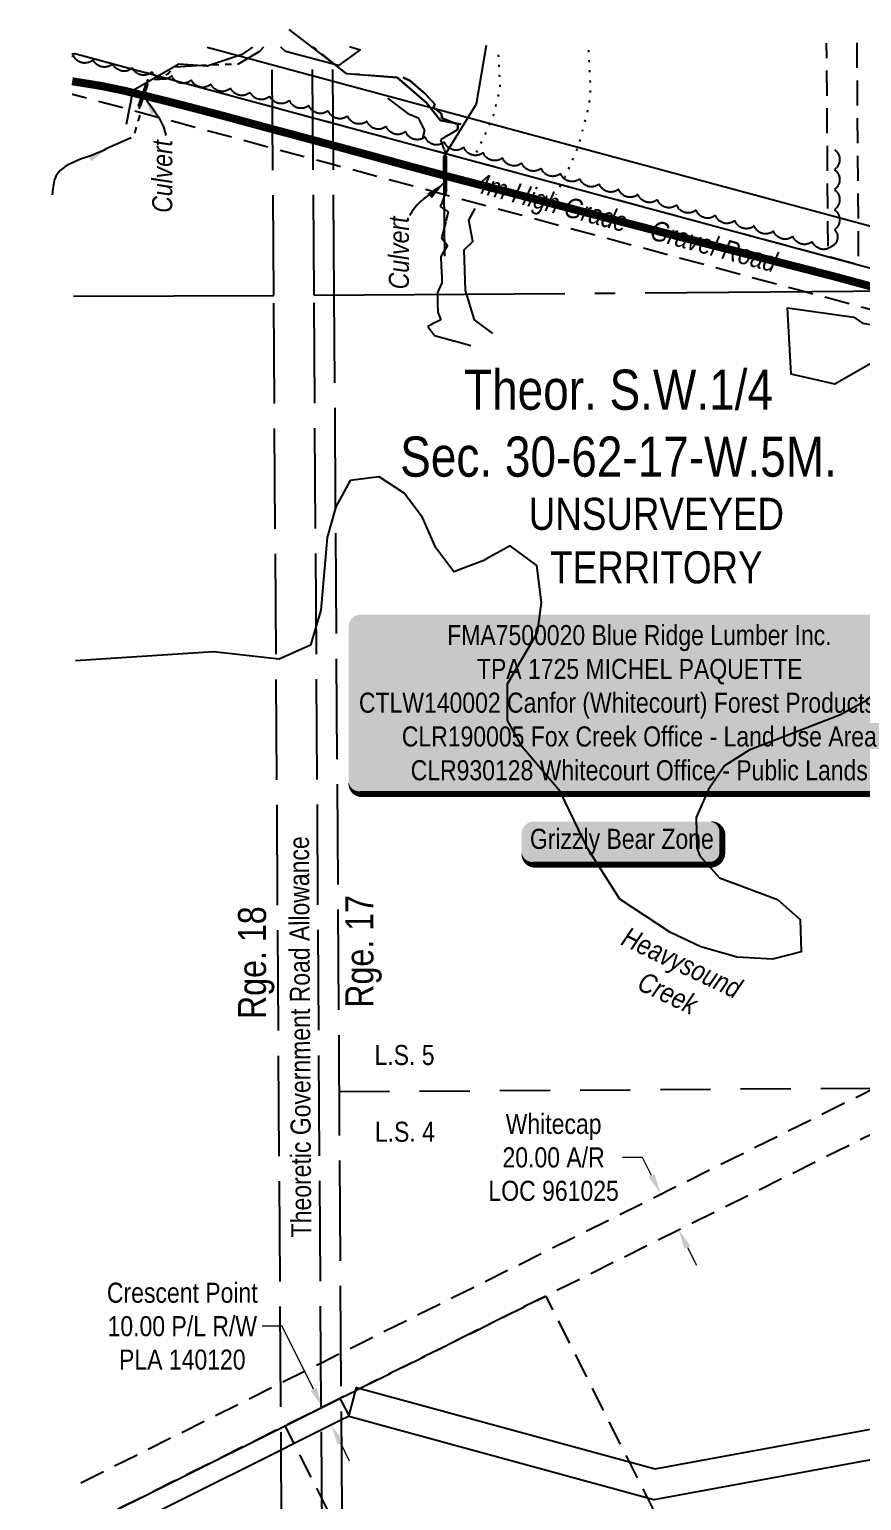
# Model space of a CAD drawing. Extents: x 527605 to 530044, y 6026292 to 6028502.
# Drawn here: x 528995 to 529409, y 6026666 to 6027399 of the extents above; entities that cross this region are included whole.
import ezdxf
from ezdxf.enums import TextEntityAlignment as Align

# ---------------------------------------------------------------- set-up
doc = ezdxf.new("R2010")
doc.units = 0
doc.header["$LTSCALE"] = 5
for name, pattern in [('0', [1, 1, 0]), ('foc-ACCESSROAD', [3.75, 2.5, -1.25]), ('foc-LSD', [8, 5, -3]), ('foc-QUARTERLINE', [33, 25, -3, 2, -3]), ('foc-TOPO', [1, 0.2, -0.8]), ('foc-TOPO-ephemeral', [6.25, 3.125, -0.625, 0.625, -0.625, 0.625, -0.625]), ('foc-UNSURVEYED', [12.5, 10, -2.5])]:
    doc.linetypes.add(name, pattern=pattern)
for name, color, linetype, lineweight in [('AS-GENERAL', 48, 'Continuous', 18), ('C-RW-T', 13, 'Continuous', 9), ('F-AR-T', 190, 'Continuous', 9), ('T-TEXT', 48, 'Continuous', 18)]:
    doc.layers.add(name, color=color, linetype=linetype, lineweight=lineweight)
for name, color, linetype in [('AS-ROADS', 254, 'Continuous'), ('AS-WILDLIFE-BLOCK', 131, 'Continuous'), ('C-RW', 13, 'Continuous'), ('C-SYMBOL', 7, 'Continuous'), ('C-WS', 13, 'foc-ACCESSROAD'), ('D-TXT', 6, 'Continuous'), ('F-AR', 190, 'foc-ACCESSROAD'), ('L-QSEC', 8, 'foc-QUARTERLINE'), ('L-ROAD-T', 7, 'Continuous'), ('L-SECTION-LSD', 7, 'foc-LSD'), ('L-UNS-T', 3, 'Continuous'), ('L-USEC', 7, 'foc-UNSURVEYED'), ('scout_watercourses_UTM', 7, 'Continuous'), ('T-BUSH', 110, '0'), ('T-CREEK', 160, 'Continuous'), ('T-DRAW', 143, 'foc-TOPO-ephemeral'), ('T-GENERAL', 48, 'foc-TOPO'), ('T-SLOPE', 48, 'Continuous'), ('T-WATER', 160, 'Continuous'), ('T-WATER-T', 170, 'Continuous'), ('WETLAND', 143, 'Continuous')]:
    doc.layers.add(name, color=color, linetype=linetype)
doc.layers.add('P-75m DRAINAGE AREA', color=7, linetype='Continuous', true_color=0xf1f8f1)
doc.styles.add('100L', font='ARIALN.TTF', dxfattribs={"height": 11})
doc.styles.add('175L', font='ARIALN.TTF', dxfattribs={"height": 20})
doc.styles.add('80', font='ARIALN.TTF', dxfattribs={"height": 10})
doc.styles.add('80CG', font='ARIALN.TTF', dxfattribs={"height": 10})
doc.styles.add('80L', font='ARIALN.TTF', dxfattribs={"height": 10})
doc.styles.add('80LS', font='ARIALNI.TTF', dxfattribs={"height": 10})
doc.styles.add('foc-LtypeFont', font='ARIALN.TTF', dxfattribs={"height": 7.35})
doc.linetypes.add('foc-TOPO-flowdirection-NOLINE', pattern='A,0,[">",foc-LtypeFont,S=0.3,R=0,X=0,Y=-0.945],-20,[">",foc-LtypeFont,S=0.3,R=0,X=0,Y=-0.945],0', length=20)
doc.dimstyles.new('Compass 5 000', dxfattribs={"dimscale": 5, "dimtxt": 9, "dimasz": 2, "dimexe": 0.2, "dimexo": 0.0625, "dimgap": 0.5, "dimtad": 0, "dimtih": 1, "dimtoh": 1, "dimzin": 0, "dimdsep": 46, "dimtxsty": '80CG', "dimcen": 0.1, "dimse1": 1, "dimse2": 1, "dimclrd": 256, "dimclrt": 256, "dimaunit": 1, "dimadec": 4, "dimazin": 0, "dimtfac": 0.06, "dimtofl": 0, "dimtmove": 0, "dimatfit": 1, "dimfxl": 0.2, "dimtolj": 1, "dimtzin": 0, "dimlwd": -1, "dimarcsym": 0})

# ---------------------------------------------------------------- blocks, each defined once
blk = doc.blocks.new('*U424')
h = blk.add_hatch(color=255)
edge = h.paths.add_edge_path()
edge.add_line((-44, -11.5), (44, -11.5))
edge.add_arc((44, -5.5), 6, 270, 360)
edge.add_line((50, -5.5), (50, 4))
edge.add_arc((44, 4), 6, 0, 90)
edge.add_line((44, 10), (-44, 10))
edge.add_arc((-44, 4), 6, 90, 180)
edge.add_line((-50, 4), (-50, -5.5))
edge.add_arc((-44, -5.5), 6, 180, 270)
at = {"color": 131, "flags": 128}
blk.add_lwpolyline([(-44, -11.5, 3, 3, 0), (44, -11.5, 3, 3, 0.414214), (50, -5.5, 3, 3, 0), (50, 4, 3, 0, 0.414214), (44, 10, 0, 0, 0), (-44, 10, 0, 0, 0.414214), (-50, 4, 0, 0, 0), (-50, -5.5, 0, 3, 0.414214)], format="xyseb", close=True, dxfattribs=at)
at = {"color": 131, "style": '80'}
blk.add_attdef('ENTER_TEXT_001', (-35.99, -5), '', height=10, dxfattribs=at)
blk = doc.blocks.new('*U425')
h = blk.add_hatch(color=255)
edge = h.paths.add_edge_path()
edge.add_line((-139, -45.5), (139, -45.5))
edge.add_arc((139, -39.5), 6, 270, 360)
edge.add_line((145, -39.5), (145, 38))
edge.add_arc((139, 38), 6, 0, 90)
edge.add_line((139, 44), (-139, 44))
edge.add_arc((-139, 38), 6, 90, 180)
edge.add_line((-145, 38), (-145, -39.5))
edge.add_arc((-139, -39.5), 6, 180, 270)
at = {"color": 44, "flags": 128}
blk.add_lwpolyline([(-139, -45.5, 3, 3, 0), (139, -45.5, 3, 3, 0.414214), (145, -39.5, 3, 3, 0), (145, 38, 3, 0, 0.414214), (139, 44, 0, 0, 0), (-139, 44, 0, 0, 0.414214), (-145, 38, 0, 0, 0), (-145, -39.5, 0, 3, 0.414214)], format="xyseb", close=True, dxfattribs=at)
at = {"color": 44, "style": '80'}
blk.add_attdef('ENTER_TEXT_001', (-35.99, -5), '', height=10, dxfattribs=at)
blk = doc.blocks.new('*D427')
at = {"layer": 'C-RW-T', "transparency": 16777216}
for p, q in [((529120.61, 6026753.14), (529110.61, 6026753.14)), ((529136.23, 6026721.84), (529120.61, 6026753.14)), ((529149.63, 6026695.01), (529154.09, 6026686.06))]:
    blk.add_line(p, q, dxfattribs=at)
for points in [[(529137.72, 6026722.59), (529134.74, 6026721.1), (529140.7, 6026712.9)], [(529151.12, 6026695.75), (529148.14, 6026694.26), (529145.16, 6026703.95)]]:
    blk.add_solid(points, dxfattribs=at)
at = {"layer": 'C-RW-T', "transparency": 16777216, "insert": (529070.85, 6026753.14), "char_height": 10, "attachment_point": 5, "style": '80CG'}
blk.add_mtext('\\A1;Crescent Point\\P10.00 P/L R/W\\PPLA 140120', dxfattribs=at)
blk = doc.blocks.new('*D431')
at = {"layer": 'F-AR-T', "transparency": 16777216}
for p, q in [((529300.24, 6026837.25), (529290.24, 6026837.25)), ((529304.71, 6026828.3), (529300.24, 6026837.25)), ((529322.58, 6026792.49), (529327.05, 6026783.55))]:
    blk.add_line(p, q, dxfattribs=at)
for points in [[(529306.2, 6026829.05), (529303.22, 6026827.56), (529309.18, 6026819.36)], [(529324.08, 6026793.24), (529321.09, 6026791.75), (529318.12, 6026801.44)]]:
    blk.add_solid(points, dxfattribs=at)
at = {"layer": 'F-AR-T', "transparency": 16777216, "insert": (529255.91, 6026837.25), "char_height": 10, "attachment_point": 5, "style": '80CG'}
blk.add_mtext('\\A1;Whitecap\\P20.00 A/R\\PLOC 961025', dxfattribs=at)

msp = doc.modelspace()

# ---------------------------------------------------------------- linework, layer by layer
at = {"layer": 'AS-GENERAL', "const_width": 1.999, "flags": 128}
for points in [[(529053.278, 6027372.222), (529049.325, 6027360.853)], [(529202.008, 6027336.312), (529201.994, 6027318.033)]]:
    msp.add_lwpolyline(points, dxfattribs=at)
at = {"layer": 'AS-ROADS', "const_width": 3.998, "flags": 128}
msp.add_lwpolyline([(529015.956, 6027373.494), (529030.926, 6027371.068), (529042.866, 6027368.561), (529044.487, 6027368.124), (529054.671, 6027365.644), (529071.612, 6027361.387), (529092.03, 6027356.039), (529114.034, 6027350.071), (529136.971, 6027343.941), (529160.493, 6027337.579), (529184.226, 6027331.096), (529207.881, 6027324.819), (529231.703, 6027318.662), (529256.9, 6027312.077), (529282.232, 6027305.417), (529307.954, 6027298.777), (529336.196, 6027291.493), (529365.469, 6027284.007), (529394.993, 6027276.43), (529423.59, 6027268.713)], dxfattribs=at)
at = {"layer": 'C-RW'}
for points in [[(529435.027, 6026345.247), (529578.918, 6026682.585), (529646.29, 6026842.215), (529684.345, 6026921.73), (529698.939, 6027005.418), (529727.64, 6027078.952), (529641.144, 6027162.875), (529608.138, 6027162.875), (529476.248, 6027284.33), (529083.231, 6027390.253)], [(529660.192, 6027394.423), (529647.378, 6027128.974), (529704.191, 6027073.851), (529563.817, 6026714.203), (529305.824, 6026666.738), (529153.782, 6026708.214), (529157.728, 6026722.678), (529306.473, 6026682.101), (529552.888, 6026727.436), (529686.604, 6027070.025), (529632.077, 6027122.931), (529645.177, 6027394.315)], [(529015.871, 6027387.113), (529017.234, 6027387.337), (529466.313, 6027266.305), (529600.337, 6027142.885), (529633.04, 6027142.885), (529704.191, 6027073.851), (529679.591, 6027010.823), (529665.126, 6026927.876), (529628.259, 6026850.845), (529600.024, 6026806.969), (529563.817, 6026714.203), (529560.586, 6026690.555), (529413.165, 6026345.085)]]:
    msp.add_lwpolyline(points, dxfattribs=at)
at = {"layer": 'C-RW', "flags": 128}
msp.add_lwpolyline([(529020.454, 6026652.872), (529119.784, 6026702.455), (529122.136, 6026703.629), (529149.422, 6026717.249), (529149.854, 6026716.384), (529153.942, 6026708.331), (529149.919, 6026706.326), (529126.632, 6026694.703), (529119.855, 6026691.32), (529020.523, 6026641.736)], dxfattribs=at)
at = {"layer": 'C-WS', "flags": 128}
msp.add_lwpolyline([(529326.174, 6026620.855), (529196.34, 6026556.311), (529150.293, 6026647.728), (529126.632, 6026694.703), (529122.136, 6026703.629), (529149.422, 6026717.249), (529149.847, 6026717.461), (529157.459, 6026721.199), (529159.908, 6026722.402), (529251.97, 6026768.174), (529293.736, 6026685.254), (529302.658, 6026667.541), (529326.174, 6026620.855)], close=True, dxfattribs=at)
at = {"layer": 'F-AR', "flags": 128}
for points in [[(529406.98, 6027392.593), (529407.786, 6027282.079), (529392.752, 6027286.131), (529391.979, 6027392.484)], [(529015.871, 6027387.113), (529017.234, 6027387.337), (529115.576, 6027360.833), (529145.787, 6027352.69), (529392.752, 6027286.131), (529407.786, 6027282.079), (529454.77, 6027269.409), (529466.313, 6027266.305), (529618.922, 6027125.77), (529664.005, 6027068.917), (529672.107, 6027044.509), (529679.503, 6027022.205), (529680.862, 6027018.115), (529665.126, 6026927.876), (529628.259, 6026850.845), (529607.458, 6026837.632), (529593.85, 6026828.989), (529587.852, 6026828.652), (529548.751, 6026824.791), (529439.11, 6026861.106), (529251.97, 6026768.174), (529159.908, 6026722.403), (529157.459, 6026721.199), (529149.847, 6026717.461), (529149.422, 6026717.249), (529122.136, 6026703.629), (529119.784, 6026702.455), (529020.454, 6026652.872)], [(529020.315, 6026675.181), (529119.641, 6026724.757), (529140.516, 6026735.176), (529149.705, 6026739.738), (529437.585, 6026882.668), (529551.065, 6026845.083), (529587.2, 6026848.445), (529598.339, 6026855.521), (529612.703, 6026864.645), (529641.444, 6026924.698), (529645.904, 6026934.018), (529646.566, 6026937.819), (529659.509, 6027012.231), (529660.279, 6027016.661), (529646.145, 6027059.267), (529604.231, 6027112.125), (529456.379, 6027248.28), (529380.006, 6027268.857), (529145.92, 6027331.952), (529115.708, 6027340.094), (529016.208, 6027366.91), (529015.997, 6027366.876)]]:
    msp.add_lwpolyline(points, dxfattribs=at)
at = {"layer": 'L-QSEC'}
for p, q in [((529136.54, 6027266.85), (529903.025, 6027272.53)), ((529016.624, 6027266.417), (529116.438, 6027266.701))]:
    msp.add_line(p, q, dxfattribs=at)
at = {"layer": 'L-SECTION-LSD'}
msp.add_line((529149.134, 6026870.075), (529940.295, 6026875.27), dxfattribs=at)
at = {"layer": 'L-USEC'}
for p, q in [((529116.434, 6027266.694), (529115.643, 6027390.487)), ((529136.54, 6027266.823), (529135.749, 6027390.632)), ((529146.598, 6027266.887), (529145.806, 6027390.705)), ((529121.571, 6026462.981), (529116.434, 6027266.694)), ((529141.677, 6026463.13), (529136.54, 6027266.823)), ((529151.671, 6026473.263), (529146.598, 6027266.887))]:
    msp.add_line(p, q, dxfattribs=at)
at = {"layer": 'scout_watercourses_UTM'}
for points in [[(529043.047, 6027352.168), (529046.373, 6027369.096), (529069.192, 6027382.187), (529083.265, 6027381.152), (529101.106, 6027387.219), (529105.942, 6027390.417)], [(529069.192, 6027382.187), (529083.265, 6027381.152), (529101.106, 6027387.219), (529105.942, 6027390.417)]]:
    msp.add_lwpolyline(points, dxfattribs=at)
at = {"layer": 'T-BUSH', "flags": 128}
msp.add_lwpolyline([(529395.824, 6027339.482, -0.520567), (529395.835, 6027329.488, -0.5205671), (529395.847, 6027319.493, -0.5205671), (529395.859, 6027309.498, -0.5205671), (529395.871, 6027299.503, -0.5205671), (529394.534, 6027291.229, -0.5205671), (529384.83, 6027293.624, -0.5205671), (529375.18, 6027296.227, -0.5205671), (529365.532, 6027298.835, -0.5205671), (529355.883, 6027301.444, -0.5205671), (529346.235, 6027304.052, -0.5205671), (529336.587, 6027306.661, -0.5205671), (529326.938, 6027309.269, -0.5205671), (529317.29, 6027311.878, -0.5205671), (529307.642, 6027314.486, -0.5205671), (529297.993, 6027317.095, -0.5205671), (529288.345, 6027319.703, -0.5205671), (529278.696, 6027322.312, -0.5205671), (529269.048, 6027324.92, -0.5205671), (529259.4, 6027327.528, -0.5205671), (529249.751, 6027330.137, -0.5205671), (529240.103, 6027332.745, -0.5205671), (529230.454, 6027335.354, -0.5205671), (529220.806, 6027337.962, -0.5205671), (529211.158, 6027340.571, -0.5205671), (529201.509, 6027343.179, -0.5205671), (529191.861, 6027345.788, -0.5205671), (529182.213, 6027348.396, -0.5205671), (529172.564, 6027351.005, -0.5205671), (529162.916, 6027353.613, -0.5205671), (529153.267, 6027356.222, -0.5205671), (529143.619, 6027358.83, -0.5205671), (529133.971, 6027361.439, -0.5205671), (529124.311, 6027364, -0.5205671), (529114.523, 6027366.022, -0.5205671), (529104.735, 6027368.044, -0.5205671), (529094.947, 6027370.066, -0.5205671), (529085.159, 6027372.088, -0.5205671), (529075.371, 6027374.111, -0.5205671), (529065.583, 6027376.133, -0.5205671), (529055.794, 6027378.155, -0.5205671), (529046.006, 6027380.177, -0.5205671), (529036.218, 6027382.199, -0.5205671), (529026.43, 6027384.221, -0.5205671), (529016.642, 6027386.243, -0.0402319), (529015.879, 6027385.832, -0.0402319)], format="xyb", dxfattribs=at)
at = {"layer": 'T-BUSH'}
msp.add_polyline3d([(529180.86, 6027375.408, 869.669), (529184.43, 6027373.62, 869.466), (529191.759, 6027367.387, 869.19), (529196.786, 6027362.147, 868.861), (529196.098, 6027360.34, 869.578), (529200.033, 6027357.244, 869.373), (529200.24, 6027355.139, 869.749), (529208.122, 6027351.981, 868.201), (529208.244, 6027349.953, 868.537), (529207.748, 6027349.192, 867.631), (529199.555, 6027344.317, 867.31), (529202.067, 6027337.355, 867.555), (529201.994, 6027317.692, 867.527), (529199.423, 6027311.064, 866.804), (529203.44, 6027308.373, 874.309), (529200.002, 6027295.505, 866.376), (529203.089, 6027291.58, 866.41), (529199.682, 6027286.21, 866.233), (529200.276, 6027273.104, 865.981), (529197.958, 6027268.22, 866.028), (529198.186, 6027258.396, 865.909), (529199.703, 6027254.685, 865.496), (529193.242, 6027251.341, 865.465), (529196.475, 6027246.841, 865.694), (529214.64, 6027241.854, 866.79)], dxfattribs=at)
at = {"layer": 'T-CREEK', "flags": 128}
for points in [[(529222.221, 6027391.257), (529217.327, 6027362.048), (529200.99, 6027335.698), (529201.563, 6027286.298)], [(529208.244, 6027349.953), (529208.122, 6027351.981), (529200.24, 6027355.139), (529200.033, 6027357.244), (529196.098, 6027360.34), (529196.786, 6027362.147), (529191.759, 6027367.387), (529184.43, 6027373.62), (529180.86, 6027375.408)]]:
    msp.add_lwpolyline(points, dxfattribs=at)
at = {"layer": 'T-DRAW', "linetype": 'foc-TOPO-flowdirection-NOLINE', "flags": 128}
msp.add_lwpolyline([(529123.903, 6027399.311), (529152.543, 6027377.288), (529177.91, 6027375.381), (529192.524, 6027362.793), (529199.514, 6027353.889), (529209.736, 6027352.087)], dxfattribs=at)
at = {"layer": 'T-DRAW', "flags": 128}
msp.add_lwpolyline([(529111.404, 6027390.456), (529109.352, 6027388.26), (529098.75, 6027382.032), (529080.524, 6027381.37), (529066.749, 6027380.512), (529063.775, 6027377.235), (529059.519, 6027374.325), (529053.267, 6027374.006), (529053.274, 6027372.761), (529053.278, 6027372.222), (529049.325, 6027360.853), (529049.642, 6027356.73), (529046.543, 6027345.849), (529033.303, 6027339.942)], dxfattribs=at)
at = {"layer": 'T-DRAW'}
msp.add_lwpolyline([(529177.91, 6027375.381), (529152.543, 6027377.288), (529136.063, 6027390.635)], dxfattribs=at)
at = {"layer": 'T-GENERAL', "flags": 128}
msp.add_lwpolyline([(529273.276, 6027388.92), (529274.104, 6027372.241, -0.0739536), (529272.81, 6027359.072), (529269.362, 6027345.32, -0.0412921), (529266.972, 6027338.299), (529262.264, 6027327.489, -0.0133121), (529261.25, 6027325.32), (529257, 6027316.826)], format="xyb", dxfattribs=at)
msp.add_lwpolyline([(529228.355, 6027386.688), (529229.183, 6027370.01), (529225.736, 6027356.257), (529221.028, 6027345.446), (529216.778, 6027336.952)], dxfattribs=at)
at = {"layer": 'T-SLOPE', "flags": 128}
for points in [[(529173.118, 6027365.024), (529183.203, 6027357.356), (529188.369, 6027355.316), (529191.604, 6027349.003), (529190.598, 6027345.101)], [(529225.555, 6027247.849), (529216.444, 6027254.635), (529211.989, 6027269.193), (529211.37, 6027289.532), (529215.679, 6027293.68), (529213.67, 6027304.316), (529216.829, 6027310.12)], [(529225.555, 6027247.849), (529216.444, 6027254.635), (529211.989, 6027269.193), (529211.37, 6027289.532), (529215.679, 6027293.68), (529213.67, 6027304.316), (529216.829, 6027310.12)]]:
    msp.add_lwpolyline(points, dxfattribs=at)
at = {"layer": 'T-WATER', "linetype": 'foc-TOPO-flowdirection-NOLINE', "flags": 128}
for points in [[(529222.221, 6027391.257), (529217.327, 6027362.048), (529200.99, 6027335.698), (529201.563, 6027286.298)], [(529480.907, 6026952.569), (529475.417, 6026960.201), (529454.393, 6026996.49), (529452.783, 6027013.567), (529458.967, 6027027.021), (529469.201, 6027037.737), (529483.041, 6027044.686), (529515.427, 6027052.376), (529517.091, 6027069.948), (529490.109, 6027105.199), (529477.601, 6027113.392), (529463.325, 6027118.362), (529448.912, 6027111.764), (529438.625, 6027100.6), (529421.836, 6027075.913), (529412.114, 6027065.058), (529398.887, 6027057.77), (529353.423, 6027040.262), (529341.048, 6027032.466), (529333.076, 6027020.568), (529326.904, 6027006.696), (529327.214, 6026991.464), (529328.823, 6026987.592), (529338.667, 6026976.671), (529367.44, 6026965.765), (529378.815, 6026955.775), (529379.308, 6026939.796), (529365.046, 6026936.095), (529347.386, 6026937.125), (529329.337, 6026942.156), (529314.116, 6026949.398), (529288.889, 6026966.022), (529272.974, 6026991.051), (529259.097, 6027019.683), (529240.309, 6027041.921), (529232.848, 6027054.982), (529232.996, 6027073.179), (529247.801, 6027098.912), (529249.873, 6027113.758), (529247.484, 6027132.233), (529234.322, 6027141.998), (529222.485, 6027135.475), (529221.214, 6027134.775), (529206.135, 6027128.981), (529197.224, 6027141.042), (529190.576, 6027156.179), (529181.47, 6027168.206), (529168.935, 6027176.451), (529154.466, 6027174.639), (529147.292, 6027161.52), (529143.07, 6027146.198), (529139.854, 6027110.03), (529134.762, 6027092.47), (529119.148, 6027085.535), (529086.414, 6027089.196), (529017.648, 6027084.707)]]:
    msp.add_lwpolyline(points, dxfattribs=at)
at = {"layer": 'T-WATER'}
for points in [[(529209.736, 6027352.087), (529199.514, 6027353.889), (529192.524, 6027362.793), (529177.91, 6027375.381)], [(529412.114, 6027065.058), (529398.887, 6027057.77), (529353.423, 6027040.262), (529341.048, 6027032.466), (529333.076, 6027020.568), (529326.904, 6027006.696), (529327.214, 6026991.464), (529328.823, 6026987.592), (529338.667, 6026976.671), (529367.44, 6026965.765), (529378.815, 6026955.775), (529379.308, 6026939.796), (529365.046, 6026936.095), (529347.386, 6026937.125), (529329.337, 6026942.156), (529314.116, 6026949.398), (529288.889, 6026966.022), (529272.974, 6026991.051), (529259.097, 6027019.683), (529240.309, 6027041.921), (529232.848, 6027054.982), (529232.996, 6027073.179), (529247.801, 6027098.912), (529249.873, 6027113.758), (529247.484, 6027132.233), (529234.322, 6027141.998), (529222.485, 6027135.475), (529221.214, 6027134.775), (529206.135, 6027128.981), (529197.224, 6027141.042), (529190.576, 6027156.179), (529181.47, 6027168.206), (529168.935, 6027176.451), (529154.466, 6027174.639), (529147.292, 6027161.52), (529143.07, 6027146.198), (529139.854, 6027110.03), (529134.762, 6027092.47), (529119.148, 6027085.535), (529086.414, 6027089.196), (529017.648, 6027084.707)]]:
    msp.add_lwpolyline(points, dxfattribs=at)
at = {"layer": 'WETLAND'}
msp.add_lwpolyline([(529154.228, 6027390.766), (529159.468, 6027389.154), (529148.627, 6027381.361), (529122.34, 6027388.263), (529119.949, 6027390.518)], dxfattribs=at)
msp.add_lwpolyline([(529405.576, 6027255.862), (529409.913, 6027252.909), (529433.732, 6027248.838), (529431.253, 6027233.384), (529417.575, 6027234.84), (529395.989, 6027222.607), (529374.294, 6027227.614), (529372.535, 6027260.539), (529405.576, 6027255.862)], close=True, dxfattribs=at)

# ---------------------------------------------------------------- block references
at = {"layer": 'AS-WILDLIFE-BLOCK'}
ref = msp.add_blockref('*U424', (529289.995, 6026994.63), dxfattribs=dict(at, xscale=0.99947718, yscale=0.99947718, zscale=0.99947718))
ref.add_attrib('ENTER_TEXT_001', 'Grizzly Bear Zone', (529244.108, 6026991.013), dxfattribs={"layer": '0', "color": 131, "height": 9.99477, "style": '80'})
at = {"layer": 'P-75m DRAINAGE AREA'}
ref = msp.add_blockref('*U425', (529298.671, 6027063.802), dxfattribs=dict(at, xscale=0.99947718, yscale=0.99947718, zscale=0.99947718))
ref.add_attrib('ENTER_TEXT_001', 'FMA7500020 Blue Ridge Lumber Inc.', (529202.888, 6027092.54), dxfattribs={"layer": '0', "color": 44, "height": 9.99477, "style": '80'})
ref.add_attrib('ENTER_TEXT_002', 'TPA 1725 MICHEL PAQUETTE', (529217.71, 6027075.705), dxfattribs={"layer": '0', "color": 44, "height": 9.99477, "style": '80'})
ref.add_attrib('ENTER_TEXT_003', 'CTLW140002 Canfor (Whitecourt) Forest Products Ltd.', (529158.884, 6027058.869), dxfattribs={"layer": '0', "color": 44, "height": 9.99477, "style": '80'})
ref.add_attrib('ENTER_TEXT_004', 'CLR190005 Fox Creek Office - Land Use Area', (529180.274, 6027042.034), dxfattribs={"layer": '0', "color": 44, "height": 9.99477, "style": '80'})
ref.add_attrib('ENTER_TEXT_005', 'CLR930128 Whitecourt Office - Public Lands', (529184.692, 6027025.199), dxfattribs={"layer": '0', "color": 44, "height": 9.99477, "style": '80'})

# ---------------------------------------------------------------- texts
at = {"layer": 'C-SYMBOL', "color": 3, "insert": (529288.251, 6027229.796), "char_height": 19.98954, "width": 215.87153, "attachment_point": 2, "style": '175L'}
msp.add_mtext('Theor. S.W.1/4 \\PSec. 30-62-17-W.5M.', dxfattribs=at)
at = {"layer": 'D-TXT', "color": 3, "char_height": 13.9927, "attachment_point": 1, "rotation": 90, "style": '80L'}
for s, width, insert in [('Rge. 17', 63.8945, (529152.094, 6026911.881)), ('Rge. 18', 73.79384, (529098.607, 6026906.245))]:
    msp.add_mtext_dynamic_manual_height_columns(s, width=width, gutter_width=47.525, heights=[0], dxfattribs=dict(at, insert=insert))
at = {"layer": 'L-ROAD-T', "style": '80L'}
msp.add_text('Theoretic Government Road Allowance', height=9.99477, rotation=90.345788, dxfattribs=at).set_placement((529129.559, 6026897.377), align=Align.MIDDLE_CENTER)
at = {"layer": 'L-UNS-T', "color": 3, "insert": (529307.125, 6027144.511), "char_height": 15.99163, "attachment_point": 5, "style": '80L'}
msp.add_mtext_dynamic_manual_height_columns('UNSURVEYED TERRITORY', width=126.47988, gutter_width=47.525, heights=[0], dxfattribs=at)
at = {"layer": 'T-TEXT', "style": '80LS'}
msp.add_text('4m High Grade    Gravel Road', height=9.99477, rotation=344.915139, dxfattribs=at).set_placement((529292.153, 6027303.126), align=Align.MIDDLE_CENTER)
at = {"layer": 'T-TEXT', "char_height": 9.99477, "attachment_point": 1, "rotation": 90, "style": '80L'}
for insert in [(529055.848, 6027307.384), (529173.787, 6027269.24)]:
    msp.add_mtext_dynamic_manual_height_columns('\\pi0.58738;{\\fArial Narrow|b0|i1|c0|p34;Culvert}', width=36.84505, gutter_width=50.026, heights=[0], dxfattribs=dict(at, insert=insert))
at = {"layer": 'T-WATER-T', "insert": (529292.896, 6026952.693), "char_height": 9.99477, "attachment_point": 1, "rotation": 334.555094, "style": '80L'}
msp.add_mtext_dynamic_manual_height_columns('\\pi0.32224;{\\fArial Narrow|b0|i1|c0|p34;Heavysound \\P\\pi17.135;Creek}', width=64.37649, gutter_width=50.026, heights=[0], dxfattribs=at)

# ---------------------------------------------------------------- dimensions: what is measured, and where the dimension line sits
at = {"layer": 'C-RW-T'}
dim = msp.add_linear_dim(base=(529145.162, 6026703.953), p1=(529059.385, 6026672.306), p2=(529063.849, 6026663.363), angle=296.527354, text='Crescent Point\\P10.00 P/L R/W\\PPLA 140120', dimstyle='Compass 5 000', dxfattribs=at)
dim.commit()
dim.dimension.update_dxf_attribs({"geometry": '*D427', "text_midpoint": (529070.847, 6026753.142), "dimtype": 161})
at = {"layer": 'F-AR-T'}
dim = msp.add_linear_dim(base=(529309.176, 6026819.357), p1=(529003.598, 6026644.458), p2=(528994.656, 6026662.374), angle=116.524651, text='Whitecap\\P20.00 A/R\\PLOC 961025', dimstyle='Compass 5 000', dxfattribs=at)
dim.commit()
dim.dimension.update_dxf_attribs({"geometry": '*D431', "text_midpoint": (529255.91, 6026837.252), "dimtype": 161})

# ---------------------------------------------------------------- leaders
at = {"layer": 'T-TEXT', "path_type": 1}
for points in [[(529051.697, 6027366.344), (529062.201, 6027348.322), (529062.583, 6027346.42)], [(529201.576, 6027323.027), (529185.282, 6027308.46), (529184.228, 6027306.632)]]:
    msp.add_leader(points, dimstyle='Compass 5 000', override={"dimgap": 0.5, "dimtad": 0}, dxfattribs=at)
at = {"layer": 'T-WATER-T', "path_type": 1}
msp.add_leader([(529033.303, 6027339.942), (529007.32, 6027324.895), (529005.945, 6027316.845)], dimstyle='Compass 5 000', override={"dimgap": 0.5, "dimtad": 0}, dxfattribs=at)

# ---------------------------------------------------------------- next in the draw order: texts
at = {"layer": 'L-SECTION-LSD', "char_height": 9.99477, "attachment_point": 1, "style": '100L', "bg_fill": 3, "box_fill_scale": 1.5, "bg_fill_color": 256, "bg_fill_transparency": 0}
for s, width, insert in [('\\pi8.2319;L.S. 5', 36.85945, (529158.429, 6026893.333)), ('\\pi8.4151;L.S. 4', 36.95405, (529158.429, 6026855.068))]:
    msp.add_mtext_dynamic_manual_height_columns(s, width=width, gutter_width=55, heights=[0], dxfattribs=dict(at, insert=insert))

doc.saveas('drawing.dxf')
